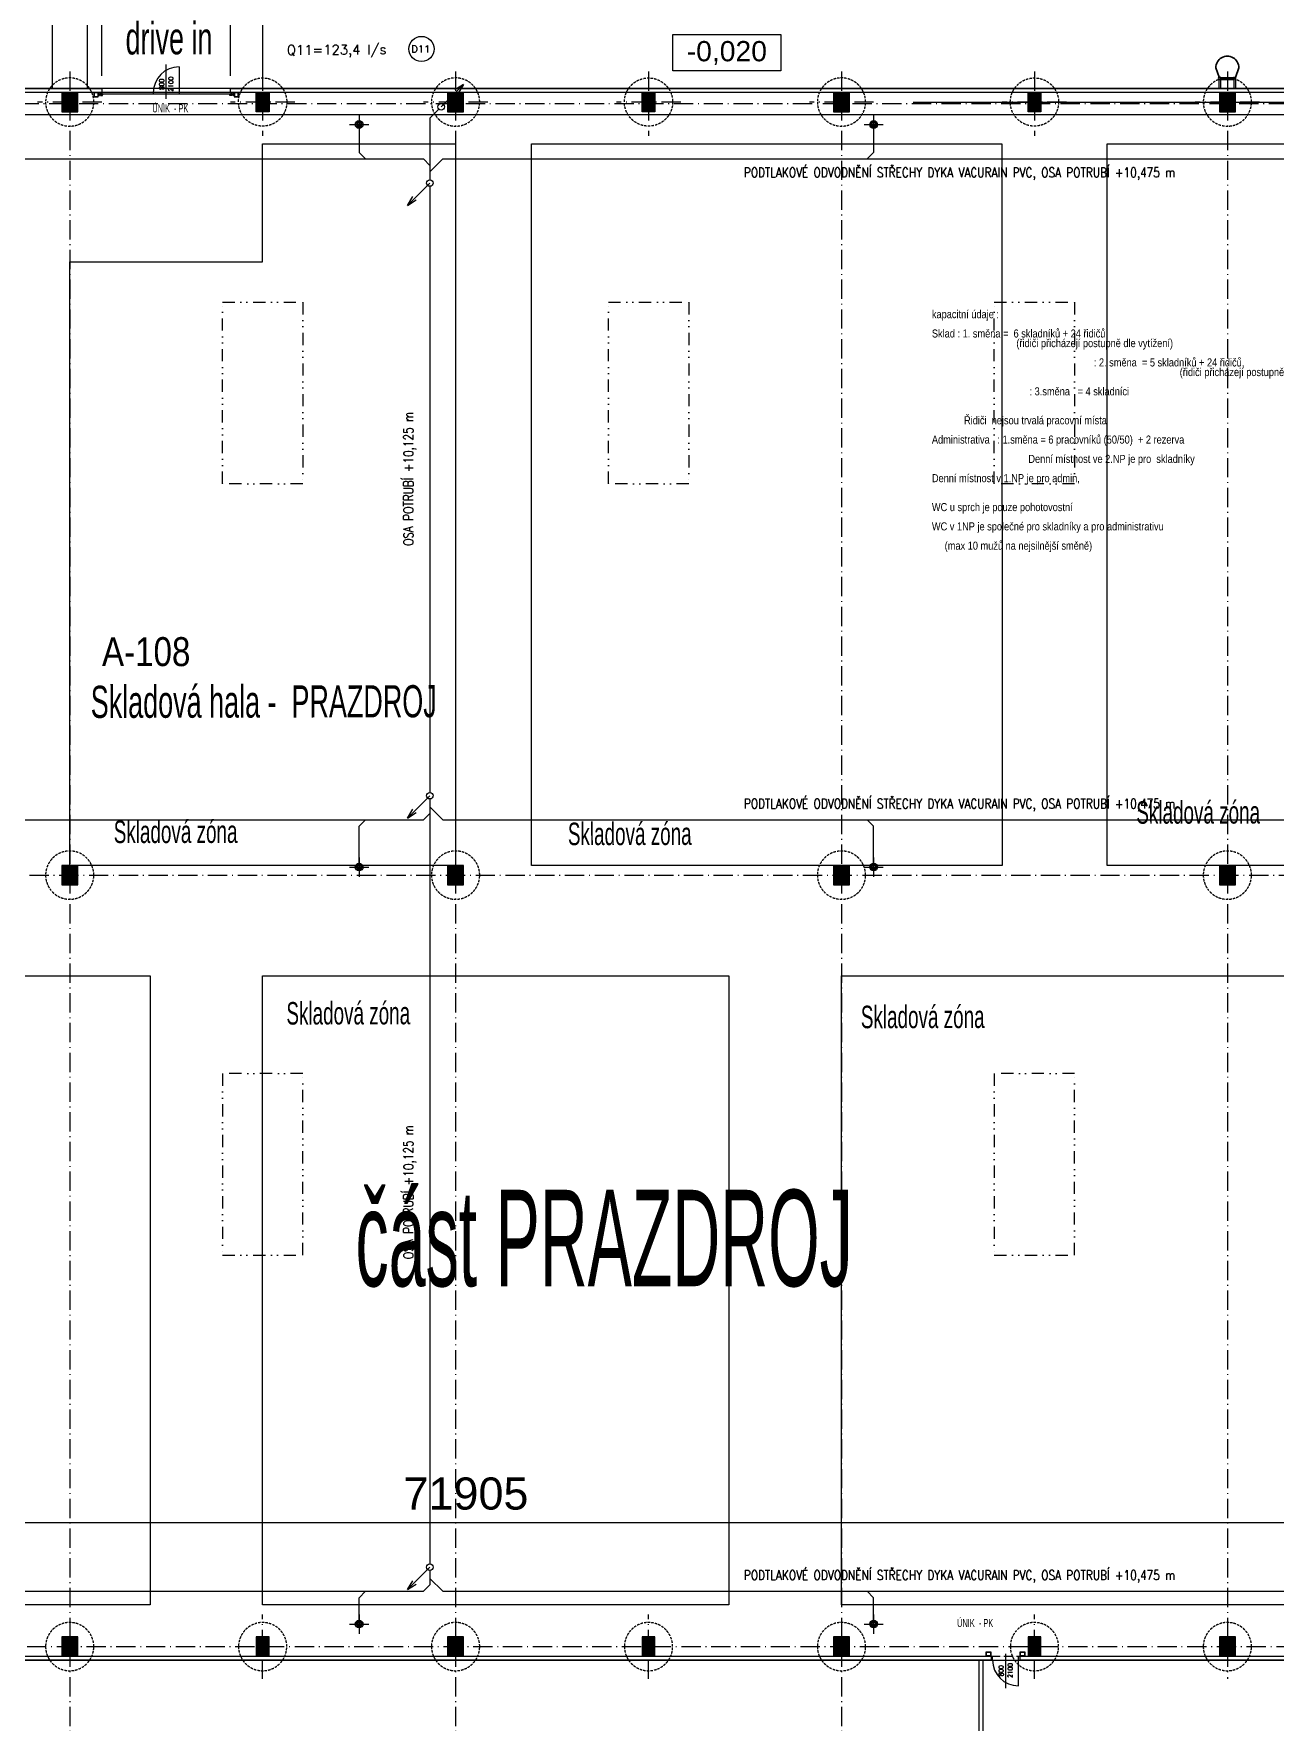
# Model space of a CAD drawing. Header units: millimetres. Extents: x 325046 to 1268204, y 1875583 to 2761998.
# Drawn here: x 1028961 to 1067566, y 2540540 to 2593067 of the extents above; entities that cross this region are included whole.
import ezdxf
from ezdxf.enums import TextEntityAlignment as Align

# ---------------------------------------------------------------- set-up
doc = ezdxf.new("R2010")
doc.units = ezdxf.units.MM
doc.header["$LTSCALE"] = 100
doc.header["$PDMODE"] = 65
for name, pattern in [('$AUDIT_BAD_LTYPE1', [0]), ('60132516x$0$DASHDOT', [25.5, 12.7, -6.35, 0.1, -6.35]), ('ACAD_ISO05W100', [33, 24, -3, 0, -3, 0, -3]), ('ACAD_ISO10W100', [18.5, 12, -3, 0.5, -3]), ('DASHED', [0.75, 0.5, -0.25]), ('DIVIDE', [31.75, 12.7, -6.35, 0, -6.35, 0, -6.35]), ('SO02_F11anp01$0${ Leader Line}', [0])]:
    doc.linetypes.add(name, pattern=pattern)
for name, color, linetype, lineweight in [('A_OSY', 7, '60132516x$0$DASHDOT', 5), ('FASÁDY filling', 7, 'Continuous', 5), ('Objekty - osy', 5, 'ACAD_ISO10W100', 20), ('OBVODOVÝ PLÁŠŤ', 2, 'Continuous', 9), ('PŘEDĚL', 8, 'Continuous', 5), ('ŽB - Šraf-prefa', 253, 'Continuous', 13)]:
    doc.layers.add(name, color=color, linetype=linetype, lineweight=lineweight)
for name, color, linetype, lineweight, true_color in [('Auta', 252, 'Continuous', 5, 0x696969), ('DVEŘE - POPIS', 7, 'Continuous', 5, 0x008a22), ('Korabek-text', 7, 'Continuous', 0, 0x7a7a7a), ('Korabek-trasy', 7, 'Continuous', 30, 0x7478c3), ('Korabek-vpuste', 7, 'Continuous', 30, 0x6f7ceb), ('Manipulační - obrys - 1. etapa', 7, 'Continuous', 13, 0x1a63a8), ('OCELOVÉ KONSTRUKCE', 7, 'Continuous', 13, 0x2865c8), ('otvory', 7, 'Continuous', 20, 0xb30000), ('Parkování - členění - 2. etapa', 7, 'Continuous', 9, 0x4f4fb0), ('PO - dveře a odolnosti', 7, 'Continuous', 9, 0xc51645), ('POŽÁRNÍ ŽEBŘÍK', 7, 'Continuous', 13, 0x4752b3), ('Světlíky', 7, 'DIVIDE', 15, 0xf81696)]:
    doc.layers.add(name, color=color, linetype=linetype, lineweight=lineweight, true_color=true_color)
for name, color, linetype in [('kóty 100', 5, 'Continuous'), ('KÓTY 200', 5, 'Continuous'), ('Kóty osové', 5, 'Continuous'), ('POPIS', 7, 'Continuous'), ('Popis - dílčí', 5, 'Continuous'), ('ČÍSLO MÍSTNOSTI', 4, 'Continuous'), ('ŽB- SLOUPY', 3, 'Continuous')]:
    doc.layers.add(name, color=color, linetype=linetype)
for name, color, linetype, true_color in [('POPIS MÍSTNOSTÍ', 7, 'Continuous', 0x072bf2), ('Příprava na dock', 7, 'Continuous', 0x616161), ('Skladová zóna', 7, 'Continuous', 0xe85917), ('VÝŠKOVÉ KOTY', 7, 'Continuous', 0xf90b4b)]:
    doc.layers.add(name, color=color, linetype=linetype, true_color=true_color)
doc.styles.add('ARIAL NARROW', font='ARIALN.TTF')
doc.styles.add('ARIL-TENKÝ', font='arial.ttf')
doc.styles.add('FSIMPLEX', font='simplex.shx')
doc.styles.add('ROMANS', font='romans.shx', dxfattribs={"width": 0.8})
doc.styles.add('ROZPISKA', font='arial.ttf', dxfattribs={"width": 0.6})
doc.dimstyles.new('100', dxfattribs={"dimscale": 100, "dimtxt": 2.3, "dimasz": 1.5, "dimexe": 1, "dimexo": 4, "dimgap": 1, "dimtad": 1, "dimdec": 0, "dimzin": 0, "dimdsep": 46, "dimtxsty": 'ARIAL NARROW', "dimblk": 'ARCHTICK', "dimcen": 4, "dimdle": 1, "dimclrd": 256, "dimclre": 256, "dimclrt": 7, "dimadec": 0, "dimazin": 0, "dimtfac": 1, "dimtdec": 0, "dimtix": 1, "dimtofl": 0, "dimtmove": 0, "dimatfit": 2, "dimldrblk": 'OBLIQUE', "dimfxl": 1, "dimtolj": 1, "dimtzin": 0, "dimlwd": -1, "dimlwe": -1, "dimarcsym": 1})
doc.dimstyles.new('200', dxfattribs={"dimscale": 200, "dimtxt": 2.3, "dimasz": 2, "dimexe": 1, "dimexo": 2, "dimgap": 1, "dimtad": 1, "dimdec": 0, "dimzin": 0, "dimdsep": 46, "dimtxsty": 'ARIAL NARROW', "dimblk": 'ARCHTICK', "dimcen": 4, "dimdle": 1, "dimclrd": 256, "dimclre": 256, "dimclrt": 7, "dimadec": 0, "dimazin": 0, "dimtfac": 1, "dimtdec": 0, "dimtix": 1, "dimtofl": 0, "dimtmove": 0, "dimatfit": 0, "dimldrblk": 'OBLIQUE', "dimfxl": 1, "dimtolj": 1, "dimtzin": 0, "dimlwd": -1, "dimlwe": -1, "dimarcsym": 0})
doc.dimstyles.new('400', dxfattribs={"dimscale": 400, "dimtxt": 2.5, "dimasz": 2, "dimexe": 1, "dimexo": 12, "dimgap": 1, "dimtad": 1, "dimdec": 0, "dimzin": 0, "dimdsep": 46, "dimtxsty": 'ARIL-TENKÝ', "dimblk": 'ARCHTICK', "dimcen": 4, "dimdle": 1, "dimclrd": 256, "dimclre": 256, "dimclrt": 7, "dimadec": 0, "dimazin": 0, "dimtfac": 1, "dimtdec": 0, "dimtix": 1, "dimtofl": 0, "dimtmove": 0, "dimatfit": 0, "dimldrblk": 'OBLIQUE', "dimfxl": 1, "dimtolj": 1, "dimtzin": 0, "dimlwd": -1, "dimlwe": -1, "dimarcsym": 0})

# ---------------------------------------------------------------- blocks, each defined once
blk = doc.blocks.new('H1 PU')
at = {"layer": 'Příprava na dock', "linetype": 'DASHED', "ltscale": 1.5}
blk.add_circle((1537736, -4876565), 750, dxfattribs=at)
blk = doc.blocks.new('A$C7DC35752')
at = {"layer": 'OCELOVÉ KONSTRUKCE', "flags": 128}
blk.add_lwpolyline([(0, 140), (0, 0), (140, 0), (140, 140), (0, 140)], dxfattribs=at)
blk.add_lwpolyline([(10, 130), (10, 10), (130, 10), (130, 130)], close=True, dxfattribs=at)
blk = doc.blocks.new('A$C5F711971')
at = {"layer": 'Auta'}
for p, q in [((3.321, 15.004), (3.487, 15.807)), ((5.123, 14.632), (5.289, 15.436)), ((3.128, 14.495), (3.006, 13.903)), ((3.049, 14.357), (3.059, 14.406)), ((3.492, 14.265), (3.049, 14.357)), ((3.059, 14.406), (3.502, 14.315)), ((3.522, 14.413), (3.128, 14.495)), ((3.401, 13.822), (3.522, 14.413)), ((3.56, 14.482), (3.415, 13.774)), ((3.502, 14.315), (3.492, 14.265)), ((3.67, 14.383), (3.63, 14.186)), ((3.63, 14.186), (4.073, 14.094)), ((3.67, 14.383), (4.114, 14.291)), ((4.557, 14.2), (4.114, 14.291)), ((4.557, 14.2), (4.517, 14.003)), ((2.977, 14.012), (2.988, 14.061)), ((3.421, 13.921), (2.977, 14.012)), ((2.988, 14.061), (3.431, 13.97)), ((3.006, 13.903), (3.401, 13.822)), ((4.517, 14.003), (4.073, 14.094)), ((4.583, 13.578), (4.705, 14.17)), ((4.603, 13.677), (5.047, 13.586)), ((5.057, 13.635), (4.614, 13.726)), ((4.685, 14.071), (4.674, 14.022)), ((4.674, 14.022), (5.118, 13.93)), ((5.128, 13.98), (4.685, 14.071)), ((4.705, 14.17), (5.099, 14.088)), ((5.099, 14.088), (4.977, 13.497)), ((5.118, 13.93), (5.128, 13.98)), ((4.977, 13.497), (4.583, 13.578)), ((5.047, 13.586), (5.057, 13.635)), ((2.12, 10.85), (3.352, 10.596)), ((4.584, 10.342), (3.352, 10.596)), ((1.491, 7.795), (2.723, 7.541)), ((3.955, 7.287), (2.723, 7.541)), ((0.861, 4.74), (2.093, 4.486)), ((3.325, 4.233), (2.093, 4.486))]:
    blk.add_line(p, q, dxfattribs=at)
for points in [[(4.55, 16.41), (4.174, 16.476), (3.814, 16.487), (3.538, 16.482), (3.358, 16.456), (3.274, 16.349), (3.141, 15.765), (2.96, 14.704), (3.007, 14.631), (3.563, 14.479), (4.128, 14.363)], [(4.53, 16.312), (4.185, 16.383), (3.785, 16.406), (3.509, 16.4), (3.37, 16.392), (3.269, 16.325)], [(4.55, 16.41), (4.922, 16.321), (5.257, 16.19), (5.508, 16.076), (5.663, 15.981), (5.698, 15.849), (5.59, 15.26), (5.336, 14.214), (5.264, 14.166), (4.694, 14.246), (4.128, 14.363)], [(4.53, 16.312), (4.875, 16.241), (5.252, 16.104), (5.503, 15.99), (5.627, 15.927), (5.694, 15.825)], [(3.344, 16.042), (3.088, 16.044), (3.127, 15.984), (3.324, 15.944), (3.344, 16.042)], [(3.357, 16.145), (3.377, 15.878), (3.319, 15.478), (3.207, 15.539), (3.308, 16.092), (3.357, 16.145)], [(4.501, 16.184), (4.136, 16.234), (3.83, 16.259), (3.496, 16.278), (3.412, 16.233), (3.425, 15.931), (3.823, 15.924), (4.199, 15.871), (4.429, 15.824)], [(4.506, 16.182), (4.861, 16.084), (5.153, 15.987), (5.466, 15.872), (5.526, 15.798), (5.394, 15.525), (5.026, 15.676), (4.66, 15.776), (4.429, 15.824)], [(3.194, 15.479), (3.307, 15.418), (3.216, 14.975), (3.093, 14.988), (3.194, 15.479)], [(4.368, 15.523), (4.121, 15.574), (4.072, 15.584), (4.012, 15.545), (3.931, 15.151), (3.97, 15.091), (4.02, 15.081), (4.266, 15.031)], [(4.368, 15.523), (4.614, 15.473), (4.663, 15.462), (4.702, 15.403), (4.621, 15.009), (4.562, 14.97), (4.512, 14.98), (4.266, 15.031)], [(5.542, 15.694), (5.418, 15.458), (5.313, 15.068), (5.44, 15.079), (5.565, 15.627), (5.542, 15.694)], [(5.512, 15.596), (5.749, 15.496), (5.689, 15.456), (5.492, 15.497), (5.512, 15.596)], [(3.188, 14.844), (3.061, 14.832), (3.039, 14.725), (3.099, 14.65), (3.158, 14.638), (3.254, 14.618), (3.284, 14.762), (3.212, 14.776), (3.181, 14.808), (3.183, 14.82)], [(3.321, 15.004), (3.308, 14.881), (3.373, 14.831), (4.19, 14.662)], [(5.428, 15.019), (5.3, 15.008), (5.209, 14.565), (5.326, 14.528), (5.428, 15.019)], [(3.601, 14.546), (3.631, 14.69), (4.17, 14.579)], [(3.613, 14.544), (4.143, 14.435)], [(4.673, 14.326), (4.143, 14.435)], [(4.685, 14.323), (4.715, 14.467), (4.176, 14.578)], [(5.123, 14.632), (5.086, 14.515), (5.007, 14.494), (4.19, 14.662)], [(5.182, 14.433), (5.294, 14.372), (5.272, 14.265), (5.188, 14.219), (5.128, 14.232), (5.032, 14.252), (5.062, 14.395), (5.134, 14.38), (5.175, 14.397), (5.177, 14.409)], [(3.982, 13.651), (2.75, 13.905), (0, 0.508), (1.232, 0.254)], [(3.961, 13.552), (2.828, 13.786), (0.119, 0.586), (1.252, 0.352)], [(3.982, 13.651), (5.213, 13.397), (2.464, 0), (1.232, 0.254)], [(3.961, 13.552), (5.095, 13.319), (2.385, 0.119), (1.252, 0.352)]]:
    blk.add_lwpolyline(points, dxfattribs=at)
blk = doc.blocks.new('_ARCHTICK')
at = {"color": 0, "linetype": 'ByBlock', "const_width": 0.15}
blk.add_lwpolyline([(-0.5, -0.5), (0.5, 0.5)], dxfattribs=at)
blk = doc.blocks.new('*D299')
at = {"layer": 'Defpoints', "color": 0, "transparency": 16777216}
for p in [(1006449, 2546738), (1006449, 2543193), (1078354, 2542593)]:
    blk.add_point(p, dxfattribs=at)
at = {"layer": 'Kóty osové', "transparency": 16777216}
for p, q in [((1006449, 2547993), (1006449, 2547138)), ((1078354, 2547393), (1078354, 2547138)), ((1078754, 2546738), (1006049, 2546738))]:
    blk.add_line(p, q, dxfattribs=at)
at = {"layer": 'Kóty osové', "transparency": 16777216, "xscale": 800, "yscale": 800, "zscale": 800, "rotation": 180}
blk.add_blockref('_ARCHTICK', (1006449, 2546738), dxfattribs=at)
at = {"layer": 'Kóty osové', "transparency": 16777216, "xscale": 800, "yscale": 800, "zscale": 800}
blk.add_blockref('_ARCHTICK', (1078354, 2546738), dxfattribs=at)
at = {"layer": 'Kóty osové', "color": 7, "transparency": 16777216, "insert": (1042401, 2547648), "char_height": 1000, "attachment_point": 5, "style": 'ARIL-TENKÝ'}
blk.add_mtext('\\A1;71905', dxfattribs=at)
blk = doc.blocks.new('_Oblique')
at = {"color": 0, "lineweight": -2}
blk.add_line((-0.5, -0.5), (0.5, 0.5), dxfattribs=at)
blk = doc.blocks.new('*D351')
at = {"layer": 'Defpoints', "color": 0, "transparency": 16777216}
for p in [(1078474, 2590543), (1001625, 2452363), (1003087, 2452363)]:
    blk.add_point(p, dxfattribs=at)
at = {"layer": 'kóty 100', "transparency": 16777216}
for p, q in [((1003087, 2590643), (1003087, 2452263)), ((1078074, 2590543), (1002987, 2590543)), ((1002025, 2452363), (1003187, 2452363))]:
    blk.add_line(p, q, dxfattribs=at)
at = {"layer": 'kóty 100', "transparency": 16777216, "xscale": 150, "yscale": 150, "zscale": 150}
for p, rotation in [((1003087, 2590543), 90), ((1003087, 2452363), 270)]:
    blk.add_blockref('_ARCHTICK', p, dxfattribs=dict(at, rotation=rotation))
at = {"layer": 'kóty 100', "color": 7, "transparency": 16777216, "insert": (1002869, 2521453), "char_height": 230, "attachment_point": 5, "rotation": 90, "style": 'ARIAL NARROW'}
blk.add_mtext('\\A1;138179', dxfattribs=at)
blk = doc.blocks.new('*D252')
at = {"layer": 'Defpoints', "color": 0, "transparency": 16777216}
for p in [(1006079, 2596342), (1078474, 2591720), (1006079, 2591600)]:
    blk.add_point(p, dxfattribs=at)
at = {"layer": 'KÓTY 200', "transparency": 16777216}
for p, q in [((1006079, 2592000), (1006079, 2596542)), ((1078474, 2592120), (1078474, 2596542)), ((1078674, 2596342), (1005879, 2596342))]:
    blk.add_line(p, q, dxfattribs=at)
at = {"layer": 'KÓTY 200', "transparency": 16777216, "xscale": 400, "yscale": 400, "zscale": 400, "rotation": 180}
blk.add_blockref('_ARCHTICK', (1006079, 2596342), dxfattribs=at)
at = {"layer": 'KÓTY 200', "transparency": 16777216, "xscale": 400, "yscale": 400, "zscale": 400}
blk.add_blockref('_ARCHTICK', (1078474, 2596342), dxfattribs=at)
at = {"layer": 'KÓTY 200', "color": 7, "transparency": 16777216, "insert": (1042276, 2596777), "char_height": 460, "attachment_point": 5, "style": 'ARIAL NARROW'}
blk.add_mtext('\\A1;72395', dxfattribs=at)
blk = doc.blocks.new('*D414')
at = {"layer": 'Defpoints', "color": 0, "transparency": 16777216}
for p in [(1070729, 2594929), (1070729, 2591363), (1018579, 2542473)]:
    blk.add_point(p, dxfattribs=at)
at = {"layer": 'KÓTY 200', "transparency": 16777216}
for p, q in [((1018379, 2594929), (1070929, 2594929)), ((1018579, 2542873), (1018579, 2595129)), ((1070729, 2591763), (1070729, 2595129))]:
    blk.add_line(p, q, dxfattribs=at)
at = {"layer": 'KÓTY 200', "transparency": 16777216, "xscale": 400, "yscale": 400, "zscale": 400, "rotation": 180}
blk.add_blockref('_ARCHTICK', (1018579, 2594929), dxfattribs=at)
at = {"layer": 'KÓTY 200', "transparency": 16777216, "xscale": 400, "yscale": 400, "zscale": 400}
blk.add_blockref('_ARCHTICK', (1070729, 2594929), dxfattribs=at)
at = {"layer": 'KÓTY 200', "color": 7, "transparency": 16777216, "insert": (1044654, 2595364), "char_height": 460, "attachment_point": 5, "style": 'ARIAL NARROW'}
blk.add_mtext('\\A1;52150', dxfattribs=at)
blk = doc.blocks.new('*D416')
at = {"layer": 'Defpoints', "color": 0, "transparency": 16777216}
for p in [(1035079, 2594929), (1035079, 2591363), (1069829, 2591363)]:
    blk.add_point(p, dxfattribs=at)
at = {"layer": 'KÓTY 200', "transparency": 16777216}
for p, q in [((1070029, 2594929), (1034879, 2594929)), ((1035079, 2591763), (1035079, 2595129)), ((1069829, 2591763), (1069829, 2595129))]:
    blk.add_line(p, q, dxfattribs=at)
at = {"layer": 'KÓTY 200', "transparency": 16777216, "xscale": 400, "yscale": 400, "zscale": 400, "rotation": 180}
blk.add_blockref('_ARCHTICK', (1035079, 2594929), dxfattribs=at)
at = {"layer": 'KÓTY 200', "transparency": 16777216, "xscale": 400, "yscale": 400, "zscale": 400}
blk.add_blockref('_ARCHTICK', (1069829, 2594929), dxfattribs=at)
at = {"layer": 'KÓTY 200', "color": 7, "transparency": 16777216, "insert": (1052454, 2595364), "char_height": 460, "attachment_point": 5, "style": 'ARIAL NARROW'}
blk.add_mtext('\\A1;34750', dxfattribs=at)
blk = doc.blocks.new('*D417')
at = {"layer": 'Defpoints', "color": 0, "transparency": 16777216}
for p in [(1031079, 2594929), (1031079, 2591363), (1035079, 2591363)]:
    blk.add_point(p, dxfattribs=at)
at = {"layer": 'KÓTY 200', "transparency": 16777216}
for p, q in [((1035279, 2594929), (1030879, 2594929)), ((1031079, 2591763), (1031079, 2595129)), ((1035079, 2591763), (1035079, 2595129))]:
    blk.add_line(p, q, dxfattribs=at)
at = {"layer": 'KÓTY 200', "transparency": 16777216, "xscale": 400, "yscale": 400, "zscale": 400, "rotation": 180}
blk.add_blockref('_ARCHTICK', (1031079, 2594929), dxfattribs=at)
at = {"layer": 'KÓTY 200', "transparency": 16777216, "xscale": 400, "yscale": 400, "zscale": 400}
blk.add_blockref('_ARCHTICK', (1035079, 2594929), dxfattribs=at)
at = {"layer": 'KÓTY 200', "color": 7, "transparency": 16777216, "insert": (1033079, 2595364), "char_height": 460, "attachment_point": 5, "style": 'ARIAL NARROW'}
blk.add_mtext('\\A1;4000', dxfattribs=at)
blk = doc.blocks.new('*D418')
at = {"layer": 'Defpoints', "color": 0, "transparency": 16777216}
for p in [(1028429, 2594929), (1028429, 2591363), (1031079, 2591363)]:
    blk.add_point(p, dxfattribs=at)
at = {"layer": 'KÓTY 200', "transparency": 16777216}
for p, q in [((1031279, 2594929), (1028229, 2594929)), ((1028429, 2591763), (1028429, 2595129)), ((1031079, 2591763), (1031079, 2595129))]:
    blk.add_line(p, q, dxfattribs=at)
at = {"layer": 'KÓTY 200', "transparency": 16777216, "xscale": 400, "yscale": 400, "zscale": 400, "rotation": 180}
blk.add_blockref('_ARCHTICK', (1028429, 2594929), dxfattribs=at)
at = {"layer": 'KÓTY 200', "transparency": 16777216, "xscale": 400, "yscale": 400, "zscale": 400}
blk.add_blockref('_ARCHTICK', (1031079, 2594929), dxfattribs=at)
at = {"layer": 'KÓTY 200', "color": 7, "transparency": 16777216, "insert": (1029754, 2595364), "char_height": 460, "attachment_point": 5, "style": 'ARIAL NARROW'}
blk.add_mtext('\\A1;2650', dxfattribs=at)
blk = doc.blocks.new('A$C73023567')
at = {"layer": 'Korabek-text', "lineweight": 13}
blk.add_circle((335214.2, 126546.4), 392.2, dxfattribs=at)
at = {"layer": 'Korabek-trasy', "lineweight": 13}
for p, q in [((335825, 124745.6), (336522.3, 125442.9)), ((336522.3, 125442.9), (336247.7, 125272.2)), ((336522.3, 125442.9), (336351.6, 125168.3)), ((335754.3, 124674.8), (335475, 124395.6)), ((333275, 124195.6), (333275, 123325.9)), ((335475, 124395.6), (335475, 122475.6)), ((349275, 124195.6), (349275, 123325.9)), ((301475.3, 123125.6), (335274.7, 123125.6)), ((333475.3, 123125.6), (333275, 123325.9)), ((335475, 122925.2), (335274.7, 123125.6)), ((335475, 122724.9), (335875.7, 123125.6)), ((335875.7, 123125.6), (365074.7, 123125.6)), ((349074.7, 123125.6), (349275, 123325.9)), ((335475, 122375.6), (334777.7, 121678.2)), ((334777.7, 121678.2), (334948.4, 121952.8)), ((335475, 122275.6), (335475, 103415.6)), ((334777.7, 121678.2), (335052.3, 121848.9)), ((335475, 103315.6), (334777.7, 102618.2)), ((335475, 103215.6), (335475, 79415.6)), ((335475, 102966.2), (335875.7, 102565.6)), ((301475.3, 102565.6), (335274.7, 102565.6)), ((333475.3, 102565.6), (333275, 102365.2)), ((334777.7, 102618.2), (334948.4, 102892.8)), ((334777.7, 102618.2), (335052.3, 102788.9)), ((335475, 102765.9), (335274.7, 102565.6)), ((335875.7, 102565.6), (365074.7, 102565.6)), ((349074.7, 102565.6), (349275, 102365.2)), ((333275, 101095.6), (333275, 102365.2)), ((349275, 101095.6), (349275, 102365.2)), ((335475, 79315.6), (334777.7, 78618.2)), ((334777.7, 78618.2), (334948.4, 78892.8)), ((335475, 79215.6), (335475, 78765.9)), ((335475, 78966.2), (335875.7, 78565.6)), ((301475.3, 78565.6), (335274.7, 78565.6)), ((333475.3, 78565.6), (333275, 78365.2)), ((333275, 77555.6), (333275, 78365.2)), ((334777.7, 78618.2), (335052.3, 78788.9)), ((335475, 78765.9), (335274.7, 78565.6)), ((335875.7, 78565.6), (365074.7, 78565.6)), ((349074.7, 78565.6), (349275, 78365.2)), ((349275, 77555.6), (349275, 78365.2))]:
    blk.add_line(p, q, dxfattribs=at)
for centre in [(335825, 124745.6), (335475, 122375.6), (335475, 103315.6), (335475, 79315.6)]:
    blk.add_circle(centre, 100, dxfattribs=at)
at = {"layer": 'Korabek-vpuste', "lineweight": 13}
for p, q in [((333275, 124495.6), (333275, 123895.6)), ((349275, 124495.6), (349275, 123895.6)), ((332975, 124195.6), (333575, 124195.6)), ((348975, 124195.6), (349575, 124195.6)), ((333275, 101395.6), (333275, 100795.6)), ((349275, 101395.6), (349275, 100795.6)), ((332975, 101095.6), (333575, 101095.6)), ((348975, 101095.6), (349575, 101095.6)), ((333275, 77845.6), (333275, 77245.6)), ((349275, 77845.6), (349275, 77245.6)), ((332975, 77545.6), (333575, 77545.6)), ((348975, 77545.6), (349575, 77545.6))]:
    blk.add_line(p, q, dxfattribs=at)
for centre, radius in [((333275, 124195.6), 120), ((333275, 124195.6), 90), ((333275, 124195.6), 60), ((349275, 124195.6), 120), ((349275, 124195.6), 90), ((349275, 124195.6), 60), ((333275, 101095.6), 120), ((333275, 101095.6), 90), ((333275, 101095.6), 60), ((349275, 101095.6), 120), ((349275, 101095.6), 90), ((349275, 101095.6), 60), ((333275, 77545.6), 120), ((333275, 77545.6), 90), ((333275, 77545.6), 60), ((349275, 77545.6), 120), ((349275, 77545.6), 90), ((349275, 77545.6), 60)]:
    blk.add_circle(centre, radius, dxfattribs=at)
at = {"layer": 'Korabek-text', "lineweight": 13, "style": 'ROMANS'}
for s, height, rotation, p in [('Q11=123,4 l/s', 300, 0.3474, (331027.1, 126514.1)), ('D11', 225, 359.6526, (334897.1, 126547.3))]:
    blk.add_text(s, height=height, rotation=rotation, dxfattribs=at).set_placement(p, align=Align.MIDDLE_LEFT)
at = {"layer": 'Korabek-text', "lineweight": 13, "char_height": 300, "width": 28411.347, "attachment_point": 7, "style": 'ROMANS'}
for s, insert, rotation in [('PODTLAKOVÉ ODVODNĚNÍ STŘECHY DYKA VACURAIN PVC, OSA POTRUBÍ +10,475 m', (345236.8, 122463.7), 0), ('OSA POTRUBÍ +10,125 m', (335048.2, 111087.4), 90), ('PODTLAKOVÉ ODVODNĚNÍ STŘECHY DYKA VACURAIN PVC, OSA POTRUBÍ +10,475 m', (345236.8, 102827), 0), ('OSA POTRUBÍ +10,125 m', (335048.2, 88901.8), 90), ('PODTLAKOVÉ ODVODNĚNÍ STŘECHY DYKA VACURAIN PVC, OSA POTRUBÍ +10,475 m', (345236.8, 78827), 0)]:
    blk.add_mtext(s, dxfattribs=dict(at, insert=insert, rotation=rotation))
blk = doc.blocks.new('A$C404D2E39')
at = {"layer": 'POŽÁRNÍ ŽEBŘÍK', "linetype": 'Continuous', "lineweight": 30}
for p, q in [((0, 368), (104, 68)), ((558, 51), (158, 51)), ((158, 5), (577, 5)), ((716, 368), (614, 72))]:
    blk.add_line(p, q, dxfattribs=at)
blk.add_lwpolyline([(152, 9, 0.414214), (156, 5), (158, 5), (158, 68), (96, 68), (96, 66, 0.414214), (100, 61), (143, 61, -0.414214), (152, 53)], format="xyb", close=True, dxfattribs=at)
for radius in [38, 33]:
    blk.add_circle((596, 38), radius, dxfattribs=at)
blk.add_arc((358, 368), 358, 360, 180, dxfattribs=at)
blk = doc.blocks.new('A$C705562B2')
at = {"layer": 'POŽÁRNÍ ŽEBŘÍK'}
for p, q in [((90, 283), (90, 0)), ((148, 340), (148, 0)), ((558, 283), (558, 0)), ((616, 340), (616, 0))]:
    blk.add_line(p, q, dxfattribs=at)
at = {"layer": 'POŽÁRNÍ ŽEBŘÍK', "xscale": -1, "rotation": 0.0002103948148501899}
blk.add_blockref('A$C404D2E39', (716, 278), dxfattribs=at)
blk = doc.blocks.new('*D1556')
at = {"layer": 'Defpoints', "color": 0, "transparency": 16777216}
for p in [(705684, 2607866), (705684, 2591363), (1078474, 2591363)]:
    blk.add_point(p, dxfattribs=at)
at = {"layer": 'Kóty osové', "transparency": 16777216}
for p, q in [((705684, 2596163), (705684, 2608266)), ((1078474, 2596163), (1078474, 2608266)), ((1078874, 2607866), (705284, 2607866))]:
    blk.add_line(p, q, dxfattribs=at)
at = {"layer": 'Kóty osové', "transparency": 16777216, "xscale": 800, "yscale": 800, "zscale": 800, "rotation": 180}
blk.add_blockref('_ARCHTICK', (705684, 2607866), dxfattribs=at)
at = {"layer": 'Kóty osové', "transparency": 16777216, "xscale": 800, "yscale": 800, "zscale": 800}
blk.add_blockref('_ARCHTICK', (1078474, 2607866), dxfattribs=at)
at = {"layer": 'Kóty osové', "color": 7, "transparency": 16777216, "insert": (892079, 2608777), "char_height": 1000, "attachment_point": 5, "style": 'ARIL-TENKÝ'}
blk.add_mtext('\\A1;372790', dxfattribs=at)

msp = doc.modelspace()

# ---------------------------------------------------------------- hatches: boundary and pattern name
at = {"layer": 'ŽB - Šraf-prefa'}
h = msp.add_hatch(color=256, dxfattribs=at)
h.dxf.hatch_style = 1
h.paths.add_polyline_path([(1029828.7, 2590642.7), (1030328.7, 2590642.7), (1030328.7, 2591242.7), (1029828.7, 2591242.7)])
h = msp.add_hatch(color=256, dxfattribs=at)
h.dxf.hatch_style = 1
h.paths.add_polyline_path([(1036278.7, 2590642.7), (1035878.7, 2590642.7), (1035878.7, 2591242.7), (1036278.7, 2591242.7)])
h = msp.add_hatch(color=256, dxfattribs=at)
h.dxf.hatch_style = 1
h.paths.add_polyline_path([(1041828.7, 2590642.7), (1042328.7, 2590642.7), (1042328.7, 2591242.7), (1041828.7, 2591242.7)])
h = msp.add_hatch(color=256, dxfattribs=at)
h.dxf.hatch_style = 1
h.paths.add_polyline_path([(1048278.7, 2590642.7), (1047878.7, 2590642.7), (1047878.7, 2591242.7), (1048278.7, 2591242.7)])
h = msp.add_hatch(color=256, dxfattribs=at)
h.dxf.hatch_style = 1
h.paths.add_polyline_path([(1053828.7, 2590642.7), (1054328.7, 2590642.7), (1054328.7, 2591242.7), (1053828.7, 2591242.7)])
h = msp.add_hatch(color=256, dxfattribs=at)
h.dxf.hatch_style = 1
h.paths.add_polyline_path([(1060278.7, 2590642.7), (1059878.7, 2590642.7), (1059878.7, 2591242.7), (1060278.7, 2591242.7)])
h = msp.add_hatch(color=256, dxfattribs=at)
h.dxf.hatch_style = 1
h.paths.add_polyline_path([(1065828.7, 2590642.7), (1066328.7, 2590642.7), (1066328.7, 2591242.7), (1065828.7, 2591242.7)])
h = msp.add_hatch(color=256, dxfattribs=at)
h.dxf.hatch_style = 1
h.paths.add_polyline_path([(1029828.7, 2566592.7), (1030328.7, 2566592.7), (1030328.7, 2567192.7), (1029828.7, 2567192.7)])
h = msp.add_hatch(color=256, dxfattribs=at)
h.dxf.hatch_style = 1
h.paths.add_polyline_path([(1041828.7, 2566592.7), (1042328.7, 2566592.7), (1042328.7, 2567192.7), (1041828.7, 2567192.7)])
h = msp.add_hatch(color=256, dxfattribs=at)
h.dxf.hatch_style = 1
h.paths.add_polyline_path([(1053828.7, 2566592.7), (1054328.7, 2566592.7), (1054328.7, 2567192.7), (1053828.7, 2567192.7)])
h = msp.add_hatch(color=256, dxfattribs=at)
h.dxf.hatch_style = 1
h.paths.add_polyline_path([(1065828.7, 2566592.7), (1066328.7, 2566592.7), (1066328.7, 2567192.7), (1065828.7, 2567192.7)])
h = msp.add_hatch(color=256, dxfattribs=at)
h.dxf.hatch_style = 1
h.paths.add_polyline_path([(1029828.7, 2542592.7), (1030328.7, 2542592.7), (1030328.7, 2543192.7), (1029828.7, 2543192.7)])
h = msp.add_hatch(color=256, dxfattribs=at)
h.dxf.hatch_style = 1
h.paths.add_polyline_path([(1036278.7, 2543192.7), (1035878.7, 2543192.7), (1035878.7, 2542592.7), (1036278.7, 2542592.7)])
h = msp.add_hatch(color=256, dxfattribs=at)
h.dxf.hatch_style = 1
h.paths.add_polyline_path([(1041828.7, 2542592.7), (1042328.7, 2542592.7), (1042328.7, 2543192.7), (1041828.7, 2543192.7)])
h = msp.add_hatch(color=256, dxfattribs=at)
h.dxf.hatch_style = 1
h.paths.add_polyline_path([(1048278.7, 2543192.7), (1047878.7, 2543192.7), (1047878.7, 2542592.7), (1048278.7, 2542592.7)])
h = msp.add_hatch(color=256, dxfattribs=at)
h.dxf.hatch_style = 1
h.paths.add_polyline_path([(1053828.7, 2542592.7), (1054328.7, 2542592.7), (1054328.7, 2543192.7), (1053828.7, 2543192.7)])
h = msp.add_hatch(color=256, dxfattribs=at)
h.dxf.hatch_style = 1
h.paths.add_polyline_path([(1060278.7, 2543192.7), (1059878.7, 2543192.7), (1059878.7, 2542592.7), (1060278.7, 2542592.7)])
h = msp.add_hatch(color=256, dxfattribs=at)
h.dxf.hatch_style = 1
h.paths.add_polyline_path([(1065828.7, 2542592.7), (1066328.7, 2542592.7), (1066328.7, 2543192.7), (1065828.7, 2543192.7)])

# ---------------------------------------------------------------- linework, layer by layer
at = {"layer": 'A_OSY', "ltscale": 50}
for p, q in [((1056302.7, 2590942.7), (1071841.2, 2590942.7)), ((1056302.7, 2590942.7), (1071841.2, 2590942.7)), ((1056388.6, 2590942.7), (1071927.1, 2590942.7))]:
    msp.add_line(p, q, dxfattribs=at)
at = {"layer": 'FASÁDY filling'}
msp.add_line((1033078.7, 2591237.7), (1033078.7, 2591511.9), dxfattribs=at)
at = {"layer": 'Manipulační - obrys - 1. etapa'}
for points in [[(1079173.7, 2591362.7), (1079173.7, 2612362.7), (1036078.7, 2612362.7), (1036078.7, 2591362.7)], [(1019478.7, 2542472.7), (1078473.7, 2542472.7), (1078473.7, 2591362.7), (772398.7, 2591362.7)]]:
    msp.add_lwpolyline(points, dxfattribs=at)
at = {"layer": 'Objekty - osy', "ltscale": 0.5}
for points in [[(1030078.7, 2591892.7), (1030078.7, 2492743.5)], [(1036078.7, 2591892.7), (1036078.7, 2589892.7)], [(1042078.7, 2591892.7), (1042078.7, 2516706.9)], [(1048078.7, 2591892.7), (1048078.7, 2589892.7)], [(1054078.7, 2591892.7), (1054078.7, 2516706.9)], [(1060078.7, 2591892.7), (1060078.7, 2589892.7)], [(1066078.7, 2591892.7), (1066078.7, 2541892.7)], [(703843.7, 2590892.7), (1077843.7, 2590892.7)], [(1031078.7, 2590942.7), (1029078.7, 2590942.7)], [(1037078.7, 2590942.7), (1035078.7, 2590942.7)], [(1043078.7, 2590942.7), (1041078.7, 2590942.7)], [(1049078.7, 2590942.7), (1047078.7, 2590942.7)], [(1055078.7, 2590942.7), (1053078.7, 2590942.7)], [(1061078.7, 2590942.7), (1059078.7, 2590942.7)], [(1067078.7, 2590942.7), (1065078.7, 2590942.7)], [(705078.7, 2566892.7), (1079078.7, 2566892.7)], [(1036078.7, 2541892.7), (1036078.7, 2543892.7)], [(1048078.7, 2541892.7), (1048078.7, 2543892.7)], [(1060078.7, 2541892.7), (1060078.7, 2543892.7)], [(705001.7, 2542892.7), (1079001.7, 2542892.7)]]:
    msp.add_lwpolyline(points, dxfattribs=at)
at = {"layer": 'OBVODOVÝ PLÁŠŤ'}
for p, q in [((1058728.7, 2542592.7), (1058728.7, 2542472.7)), ((1059628.7, 2542592.7), (1059628.7, 2542472.7))]:
    msp.add_line(p, q, dxfattribs=at)
for points in [[(1031078.7, 2591242.7), (1028428.7, 2591242.7), (1028428.7, 2591362.7), (1031078.7, 2591362.7), (1031078.7, 2591242.7)], [(1069828.7, 2591242.7), (1035078.7, 2591242.7), (1035078.7, 2591362.7), (1069828.7, 2591362.7)], [(1078473.7, 2573242.7), (1078473.7, 2542472.7), (1059628.7, 2542472.7)], [(1059628.7, 2542592.7), (1078353.7, 2542592.7), (1078353.7, 2573242.7)], [(1058473.7, 2542472.7), (1058473.7, 2518472.7), (1030473.7, 2518472.7), (1030473.7, 2494472.7), (1018473.7, 2494472.7)], [(1058353.7, 2542472.7), (1058353.7, 2518592.7), (1030353.7, 2518592.7), (1030353.7, 2494592.7), (1018473.7, 2494592.7)], [(1019478.7, 2542592.7), (1058728.7, 2542592.7)], [(1058728.7, 2542472.7), (1019478.7, 2542472.7)]]:
    msp.add_lwpolyline(points, dxfattribs=at)
at = {"layer": 'otvory', "ltscale": 2, "transparency": 33554687}
for p, q in [((1033078.7, 2591037.8), (1033078.7, 2592111.5)), ((1059178.6, 2542671.7), (1059178.6, 2541598.1))]:
    msp.add_line(p, q, dxfattribs=at)
at = {"layer": 'otvory'}
for p, q in [((1033478.7, 2592036.9), (1033478.7, 2591197.7)), ((1032678.7, 2591237.7), (1032678.7, 2591197.7)), ((1058778.7, 2542472.7), (1058778.7, 2542597.7)), ((1059578.7, 2541672.7), (1059578.7, 2542597.7))]:
    msp.add_line(p, q, dxfattribs=at)
at = {"layer": 'otvory', "linetype": 'ACAD_ISO05W100', "ltscale": 0.12}
for p, q in [((1058728.7, 2542592.7), (1059628.7, 2542592.7)), ((1058728.7, 2542472.7), (1059628.7, 2542472.7))]:
    msp.add_line(p, q, dxfattribs=at)
at = {"layer": 'otvory'}
msp.add_lwpolyline([(1031039.1, 2591237.7), (1031039.1, 2591197.7), (1035118.2, 2591197.7), (1035118.2, 2591237.7), (1031039.1, 2591237.7)], dxfattribs=at)
at = {"layer": 'otvory', "ltscale": 2, "transparency": 33554687}
for centre, start, end in [((1033478.7, 2591236.9), 90, 180), ((1059578.7, 2542472.7), 180, 270)]:
    msp.add_arc(centre, 800, start, end, dxfattribs=at)
at = {"layer": 'Parkování - členění - 2. etapa'}
msp.add_lwpolyline([(1030628.7, 2591362.7), (1030629.2, 2603362.7, 1), (1029529.2, 2603362.8), (1029528.7, 2591362.8), (1030628.7, 2591362.7)], format="xyb", dxfattribs=at)
at = {"layer": 'PŘEDĚL'}
for points in [[(1031078.7, 2591242.7), (1030968.7, 2591242.7), (1030968.7, 2591172.7), (1030973.7, 2591172.7), (1030973.7, 2591237.7), (1031078.7, 2591237.7), (1031078.7, 2591242.7)], [(1030973.7, 2591172.7), (1030989.4, 2591145.5), (1031001.6, 2591145.5), (1031005.7, 2591151.1), (1031003.3, 2591152.8), (1031000.1, 2591148.5), (1030991.2, 2591148.5), (1030976.7, 2591173.5), (1030976.7, 2591198.5), (1031001.7, 2591198.5), (1031001.7, 2591201.5), (1030973.7, 2591201.5)], [(1035078.7, 2591242.7), (1035188.7, 2591242.7), (1035188.7, 2591172.7), (1035183.7, 2591172.7), (1035183.7, 2591237.7), (1035078.7, 2591237.7), (1035078.7, 2591242.7)], [(1035183.7, 2591172.7), (1035167.9, 2591145.5), (1035155.7, 2591145.5), (1035151.6, 2591151.1), (1035154.1, 2591152.8), (1035157.2, 2591148.5), (1035166.1, 2591148.5), (1035180.7, 2591173.5), (1035180.7, 2591198.5), (1035155.7, 2591198.5), (1035155.7, 2591201.5), (1035183.7, 2591201.5)]]:
    msp.add_lwpolyline(points, dxfattribs=at)
for points in [[(1030988.9, 2591179.6), (1030988.9, 2591155.5, 0.4142136), (1030993.9, 2591150.5), (1030997.1, 2591150.5, 0.4142136), (1031002.1, 2591155.5), (1031002.1, 2591179.6, 0.4142136), (1030997.1, 2591184.6), (1030993.9, 2591184.6, 0.4142136)], [(1035168.5, 2591179.6), (1035168.5, 2591155.5, -0.4142136), (1035163.5, 2591150.5), (1035160.2, 2591150.5, -0.4142136), (1035155.2, 2591155.5), (1035155.2, 2591179.6, -0.4142136), (1035160.2, 2591184.6), (1035163.5, 2591184.6, -0.4142136)]]:
    msp.add_lwpolyline(points, format="xyb", close=True, dxfattribs=at)
for points in [[(1030995.6, 2591172.7), (1030995.6, 2591164.9), (1031109.6, 2591164.9), (1031109.6, 2591172.7)], [(1031039.1, 2591197.7), (1031039.1, 2591141.2), (1031103.2, 2591141.2), (1031103.2, 2591197.7)], [(1035118.2, 2591197.7), (1035118.2, 2591141.2), (1035054.1, 2591141.2), (1035054.1, 2591197.7)], [(1035161.8, 2591172.7), (1035161.8, 2591164.9), (1035097.7, 2591164.9), (1035097.7, 2591172.7)]]:
    msp.add_lwpolyline(points, close=True, dxfattribs=at)
at = {"layer": 'Skladová zóna'}
msp.add_lwpolyline([(1036078.7, 2589642.7), (1042078.7, 2589642.7), (1042078.7, 2567192.7), (1030078.7, 2567192.7), (1030078.7, 2585974.5), (1036078.7, 2585974.5), (1036078.7, 2589642.7)], dxfattribs=at)
for points in [[(1044443.1, 2589642.7), (1059069.5, 2589642.7), (1059078.5, 2567192.7), (1044443.1, 2567192.7)], [(1062342, 2589642.7), (1069107.3, 2589642.7), (1069107.3, 2567192.7), (1062342, 2567192.7)], [(1018078.7, 2563762.6), (1032578.7, 2563762.6), (1032578.7, 2544192.7), (1018078.7, 2544192.7)], [(1036078.7, 2563762.6), (1050578.7, 2563762.6), (1050578.7, 2544192.7), (1036078.7, 2544192.7)], [(1054078.7, 2563762.6), (1068578.7, 2563762.6), (1068578.7, 2544192.7), (1054078.7, 2544192.7)]]:
    msp.add_lwpolyline(points, close=True, dxfattribs=at)
at = {"layer": 'Světlíky', "ltscale": 0.3}
for points in [[(1034828.7, 2584717.7), (1037328.7, 2584717.7), (1037328.7, 2579067.7), (1034828.7, 2579067.7)], [(1046828.7, 2584717.7), (1049328.7, 2584717.7), (1049328.7, 2579067.7), (1046828.7, 2579067.7)], [(1058828.7, 2584717.7), (1061328.7, 2584717.7), (1061328.7, 2579067.7), (1058828.7, 2579067.7)], [(1034828.7, 2555067.7), (1037328.7, 2555067.7), (1037328.7, 2560717.7), (1034828.7, 2560717.7)], [(1058828.7, 2555067.7), (1061328.7, 2555067.7), (1061328.7, 2560717.7), (1058828.7, 2560717.7)]]:
    msp.add_lwpolyline(points, close=True, dxfattribs=at)
at = {"layer": 'VÝŠKOVÉ KOTY'}
msp.add_lwpolyline([(1052192.4, 2593039.6), (1052192.4, 2591912.9), (1048836.8, 2591912.9), (1048836.8, 2593039.6)], close=True, dxfattribs=at)
at = {"layer": 'ŽB- SLOUPY'}
for points in [[(1029828.7, 2590642.7), (1030328.7, 2590642.7), (1030328.7, 2591242.7), (1029828.7, 2591242.7)], [(1036278.7, 2590642.7), (1035878.7, 2590642.7), (1035878.7, 2591242.7), (1036278.7, 2591242.7)], [(1041828.7, 2590642.7), (1042328.7, 2590642.7), (1042328.7, 2591242.7), (1041828.7, 2591242.7)], [(1048278.7, 2590642.7), (1047878.7, 2590642.7), (1047878.7, 2591242.7), (1048278.7, 2591242.7)], [(1053828.7, 2590642.7), (1054328.7, 2590642.7), (1054328.7, 2591242.7), (1053828.7, 2591242.7)], [(1060278.7, 2590642.7), (1059878.7, 2590642.7), (1059878.7, 2591242.7), (1060278.7, 2591242.7)], [(1065828.7, 2590642.7), (1066328.7, 2590642.7), (1066328.7, 2591242.7), (1065828.7, 2591242.7)], [(1029828.7, 2566592.7), (1030328.7, 2566592.7), (1030328.7, 2567192.7), (1029828.7, 2567192.7)], [(1041828.7, 2566592.7), (1042328.7, 2566592.7), (1042328.7, 2567192.7), (1041828.7, 2567192.7)], [(1053828.7, 2566592.7), (1054328.7, 2566592.7), (1054328.7, 2567192.7), (1053828.7, 2567192.7)], [(1065828.7, 2566592.7), (1066328.7, 2566592.7), (1066328.7, 2567192.7), (1065828.7, 2567192.7)], [(1029828.7, 2542592.7), (1030328.7, 2542592.7), (1030328.7, 2543192.7), (1029828.7, 2543192.7)], [(1036278.7, 2543192.7), (1035878.7, 2543192.7), (1035878.7, 2542592.7), (1036278.7, 2542592.7)], [(1041828.7, 2542592.7), (1042328.7, 2542592.7), (1042328.7, 2543192.7), (1041828.7, 2543192.7)], [(1048278.7, 2543192.7), (1047878.7, 2543192.7), (1047878.7, 2542592.7), (1048278.7, 2542592.7)], [(1053828.7, 2542592.7), (1054328.7, 2542592.7), (1054328.7, 2543192.7), (1053828.7, 2543192.7)], [(1060278.7, 2543192.7), (1059878.7, 2543192.7), (1059878.7, 2542592.7), (1060278.7, 2542592.7)], [(1065828.7, 2542592.7), (1066328.7, 2542592.7), (1066328.7, 2543192.7), (1065828.7, 2543192.7)]]:
    msp.add_lwpolyline(points, close=True, dxfattribs=at)

# ---------------------------------------------------------------- block references
at = {"layer": 'Auta', "xscale": -1000, "yscale": 1000, "zscale": 1000, "rotation": 348.400572998724}
msp.add_blockref('A$C5F711971', (1028225.1, 2591682.4), dxfattribs=at)
at = {"layer": 'Korabek-trasy', "linetype": 'SO02_F11anp01$0${ Leader Line}'}
msp.add_blockref('A$C73023567', (705803.7, 2466047.2), dxfattribs=at)
at = {"layer": 'OCELOVÉ KONSTRUKCE', "linetype": '$AUDIT_BAD_LTYPE1'}
for p in [(1030828.7, 2591102.7), (1035188.7, 2591102.7)]:
    msp.add_blockref('A$C7DC35752', p, dxfattribs=at)
at = {"layer": 'OCELOVÉ KONSTRUKCE', "linetype": '$AUDIT_BAD_LTYPE1', "xscale": -1, "rotation": 270}
for p in [(1058578.7, 2542592.7), (1059638.7, 2542592.7)]:
    msp.add_blockref('A$C7DC35752', p, dxfattribs=at)
at = {"layer": 'POŽÁRNÍ ŽEBŘÍK', "ltscale": 2, "transparency": 33554687}
msp.add_blockref('A$C705562B2', (1065718.9, 2591364.2), dxfattribs=at)
at = {"layer": 'Příprava na dock', "xscale": -1, "rotation": 89.99999999999993}
for p in [(-3846486.3, 4128678.7), (-3834486.3, 4128678.7), (-3822486.3, 4128678.7), (-3810486.3, 4128678.7), (-3846486.3, 4104628.7), (-3834486.3, 4104628.7), (-3822486.3, 4104628.7), (-3810486.3, 4104628.7), (-3846486.3, 4080628.7), (-3840486.3, 4080628.7), (-3834486.3, 4080628.7), (-3828486.3, 4080628.7), (-3822486.3, 4080628.7), (-3816486.3, 4080628.7), (-3810486.3, 4080628.7)]:
    msp.add_blockref('H1 PU', p, dxfattribs=at)
at = {"layer": 'Příprava na dock', "rotation": 90.00000000000006}
for p in [(-3840486.3, 1053206.8), (-3828486.3, 1053206.8), (-3816486.3, 1053206.8)]:
    msp.add_blockref('H1 PU', p, dxfattribs=at)

# ---------------------------------------------------------------- texts
at = {"layer": 'DVEŘE - POPIS', "style": 'FSIMPLEX', "width": 0.8}
for s, p in [('2100', (1033299.7, 2591273.4)), ('800', (1033015.6, 2591321.2)), ('2100', (1059401.7, 2541920.9)), ('800', (1059117.6, 2541968.6))]:
    msp.add_text(s, height=150, rotation=90, dxfattribs=at).set_placement(p)
at = {"layer": 'PO - dveře a odolnosti', "char_height": 250, "width": 3980.887, "attachment_point": 1, "style": 'ARIAL NARROW'}
for insert in [(1032646.4, 2590872.7, 0), (1057674.9, 2543752.1, 0)]:
    msp.add_mtext('\\A1;{\\W0.7;ÚNIK  - PK}', dxfattribs=dict(at, insert=insert))
at = {"layer": 'POPIS', "insert": (1056890.1, 2580854.6), "char_height": 250, "attachment_point": 4, "line_spacing_factor": 0.72, "style": 'ARIAL NARROW'}
msp.add_mtext('\\A1;\\Pkapacitní údaje :\\P\\PSklad : 1. směna =  6 skladníků + 24 řidičů\\P                                 (řidiči přicházejí postupně dle vytížení) \\P\\P^I^I^I^I             : 2. směna  = 5 skladníků + 24 řidičů, \\P^I^I^I^I^I                                  (řidiči přicházejí postupně dle vytížení)  \\P\\P^I^I             : 3.směna   = 4 skladníci\\P\\P\\P^IŘidiči  nejsou trvalá pracovní místa\\P\\PAdministrativa   : 1.směna = 6 pracovníků (50/50)  + 2 rezerva\\P\\P^I^I^IDenní místnost ve 2.NP je pro  skladníky\\P\\PDenní místnost v 1.NP je pro admin, \\P\\P\\PWC u sprch je pouze pohotovostní\\P\\PWC v 1NP je společné pro skladníky a pro administrativu\\P   \\P     (max 10 mužů na nejsilnější směně)', dxfattribs=at)
at = {"layer": 'Popis - dílčí', "style": 'ROZPISKA', "width": 0.6}
msp.add_text('drive in', height=1000, rotation=0.1087, dxfattribs=at).set_placement((1031817, 2592423.5))
at = {"layer": 'Popis - dílčí', "attachment_point": 3, "rotation": 0.1087, "style": 'ROZPISKA'}
for s, insert, char_height, width in [('Skladová hala -  PRAZDROJ ', (1041491, 2572803.6, 0), 1000, 13138.176), ('Skladová zóna', (1067094.1, 2569198.3, 0), 700, 8904.447), ('Skladová zóna', (1035295.3, 2568595.6, 0), 700, 8904.447), ('Skladová zóna', (1049418, 2568531.7, 0), 700, 8904.447), ('Skladová zóna', (1040664.7, 2562951.1, 0), 700, 8904.447), ('Skladová zóna', (1058528.7, 2562837, 0), 700, 8904.447)]:
    msp.add_mtext(s, dxfattribs=dict(at, insert=insert, char_height=char_height, width=width))
at = {"layer": 'POPIS MÍSTNOSTÍ', "style": 'ARIAL NARROW', "width": 0.6}
msp.add_text('část PRAZDROJ', height=3000, dxfattribs=at).set_placement((1038966.3, 2554103.1))
at = {"layer": 'VÝŠKOVÉ KOTY', "linetype": 'SO02_F11anp01$0${ Leader Line}', "style": 'ARIL-TENKÝ'}
msp.add_text('-0,020', height=630, dxfattribs=at).set_placement((1050513.2, 2592525.1), align=Align.MIDDLE_CENTER)
at = {"layer": 'ČÍSLO MÍSTNOSTI', "style": 'ARIAL NARROW'}
msp.add_text('A-108', height=900, dxfattribs=at).set_placement((1031081.5, 2573395.3))

# ---------------------------------------------------------------- dimensions: what is measured, and where the dimension line sits
at = {"layer": 'kóty 100'}
dim = msp.add_linear_dim(base=(1003086.6, 2452363.4), p1=(1078473.7, 2590542.7), p2=(1001625.4, 2452363.4), angle=90, dimstyle='100', override={"dimtmove": 1}, dxfattribs=at)
dim.commit()
dim.dimension.update_dxf_attribs({"geometry": '*D351', "text_midpoint": (1002869.2, 2521453.1)})
at = {"layer": 'KÓTY 200'}
for base, p1, p2, picture, middle in [((1006078.7, 2596342), (1078473.7, 2591720.3), (1006078.7, 2591600.3), '*D252', (1042276.2, 2596776.8)), ((1070728.7, 2594928.8), (1018578.7, 2542472.7), (1070728.7, 2591362.7), '*D414', (1044653.7, 2595363.7))]:
    dim = msp.add_linear_dim(base=base, p1=p1, p2=p2, dimstyle='200', dxfattribs=at)
    dim.commit()
    dim.dimension.update_dxf_attribs({"geometry": picture, "text_midpoint": middle})
for base, p1, p2, picture, middle in [((1028428.7, 2594928.8), (1031078.7, 2591362.7), (1028428.7, 2591362.7), '*D418', (1029753.7, 2595363.7)), ((1031078.7, 2594928.8), (1035078.7, 2591362.7), (1031078.7, 2591362.7), '*D417', (1033078.7, 2595363.7)), ((1035078.7, 2594928.8), (1069828.7, 2591362.7), (1035078.7, 2591362.7), '*D416', (1052453.7, 2595363.7))]:
    dim = msp.add_linear_dim(base=base, p1=p1, p2=p2, dimstyle='200', override={"dimtmove": 1}, dxfattribs=at)
    dim.commit()
    dim.dimension.update_dxf_attribs({"geometry": picture, "text_midpoint": middle})
at = {"layer": 'Kóty osové'}
dim = msp.add_linear_dim(base=(705683.7, 2607865.8), p1=(1078473.7, 2591362.7), p2=(705683.7, 2591362.7), dimstyle='400', override={"dimtmove": 1}, dxfattribs=at)
dim.commit()
dim.dimension.update_dxf_attribs({"geometry": '*D1556', "text_midpoint": (892078.7, 2608776.8)})
dim = msp.add_linear_dim(base=(1006448.7, 2546737.6), p1=(1078353.7, 2542592.7), p2=(1006448.7, 2543192.7), dimstyle='400', dxfattribs=at)
dim.commit()
dim.dimension.update_dxf_attribs({"geometry": '*D299', "text_midpoint": (1042401.2, 2547648.2)})

doc.saveas('drawing.dxf')
